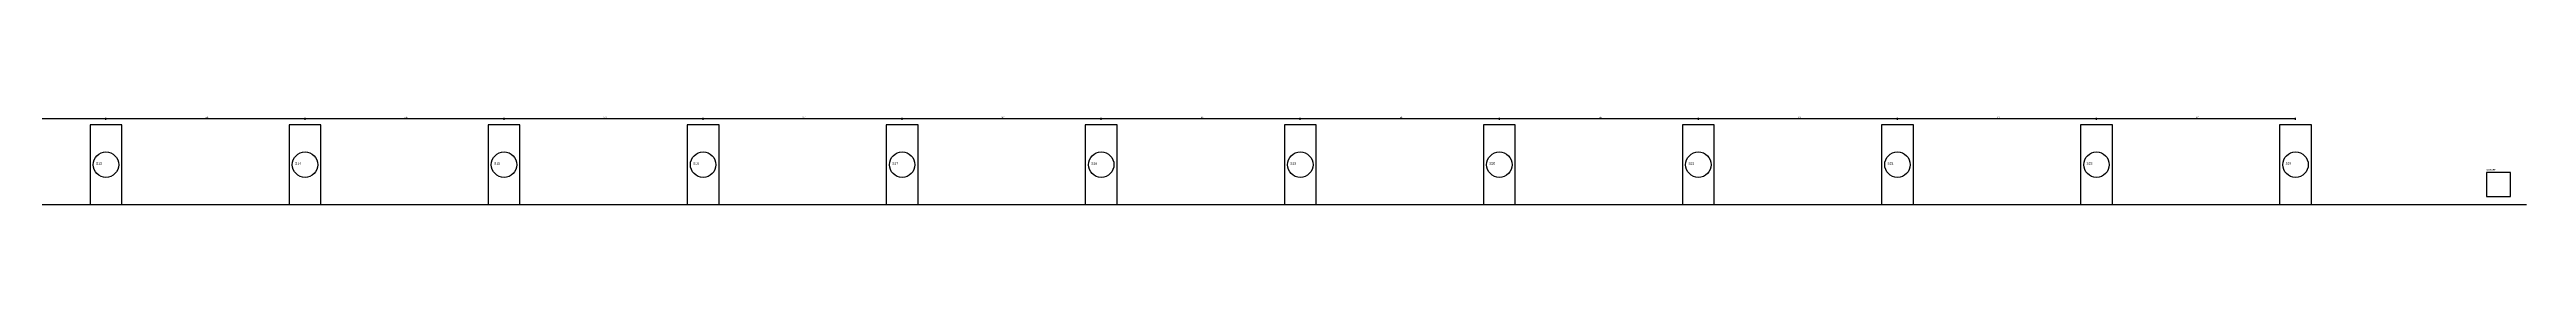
# Model space of a CAD drawing. Header units: metres. Extents: x -80 to 12130, y -59 to 255.
# Drawn here: x 5908 to 12130, y 0 to 221 of the extents above; entities that cross this region are included whole.
import ezdxf

# ---------------------------------------------------------------- set-up
doc = ezdxf.new("R2010")
doc.units = ezdxf.units.M
for name, color, linetype in [('CENTRE', 1, 'Continuous'), ('DIMENSION', 2, 'Continuous'), ('HATCH', 8, 'Continuous'), ('NOTES', 3, 'Continuous'), ('OUTLINE', 7, 'Continuous'), ('TITLE', 4, 'Continuous')]:
    doc.layers.add(name, color=color, linetype=linetype)

msp = doc.modelspace()

# ---------------------------------------------------------------- linework, layer by layer
at = {"layer": 'CENTRE'}
msp.add_line((-50, 0), (12130, 0), dxfattribs=at)
at = {"layer": 'DIMENSION', "color": 2}
for p, q in [((5550, 216), (6050, 216)), ((6050, 213), (6050, 218)), ((6050, 213), (6050, 218)), ((6050, 216), (6550, 216)), ((6550, 213), (6550, 218)), ((6550, 213), (6550, 218)), ((6550, 216), (7050, 216)), ((7050, 213), (7050, 218)), ((7050, 213), (7050, 218)), ((7050, 216), (7550, 216)), ((7550, 213), (7550, 218)), ((7550, 213), (7550, 218)), ((7550, 216), (8050, 216)), ((8050, 213), (8050, 218)), ((8050, 213), (8050, 218)), ((8050, 216), (8550, 216)), ((8550, 213), (8550, 218)), ((8550, 213), (8550, 218)), ((8550, 216), (9050, 216)), ((9050, 213), (9050, 218)), ((9050, 213), (9050, 218)), ((9050, 216), (9550, 216)), ((9550, 213), (9550, 218)), ((9550, 213), (9550, 218)), ((9550, 216), (10050, 216)), ((10050, 213), (10050, 218)), ((10050, 213), (10050, 218)), ((10050, 216), (10550, 216)), ((10550, 213), (10550, 218)), ((10550, 213), (10550, 218)), ((10550, 216), (11050, 216)), ((11050, 213), (11050, 218)), ((11050, 213), (11050, 218)), ((11050, 216), (11550, 216)), ((11550, 213), (11550, 218))]:
    msp.add_line(p, q, dxfattribs=at)
at = {"layer": 'HATCH'}
for centre in [(6050, 100), (6550, 100), (7050, 100), (7550, 100), (8050, 100), (8550, 100), (9050, 100), (9550, 100), (10050, 100), (10550, 100), (11050, 100), (11550, 100)]:
    msp.add_circle(centre, 32, dxfattribs=at)
at = {"layer": 'OUTLINE'}
for points in [[(6010, 0), (6090, 0), (6090, 200), (6010, 200)], [(6510, 0), (6590, 0), (6590, 200), (6510, 200)], [(7010, 0), (7090, 0), (7090, 200), (7010, 200)], [(7510, 0), (7590, 0), (7590, 200), (7510, 200)], [(8010, 0), (8090, 0), (8090, 200), (8010, 200)], [(8510, 0), (8590, 0), (8590, 200), (8510, 200)], [(9010, 0), (9090, 0), (9090, 200), (9010, 200)], [(9510, 0), (9590, 0), (9590, 200), (9510, 200)], [(10010, 0), (10090, 0), (10090, 200), (10010, 200)], [(10510, 0), (10590, 0), (10590, 200), (10510, 200)], [(11010, 0), (11090, 0), (11090, 200), (11010, 200)], [(11510, 0), (11590, 0), (11590, 200), (11510, 200)], [(12030, 20), (12090, 20), (12090, 80), (12030, 80)]]:
    msp.add_lwpolyline(points, close=True, dxfattribs=at)

# ---------------------------------------------------------------- texts
at = {"layer": 'DIMENSION'}
for p in [(6300, 218), (6800, 218), (7300, 218), (7800, 218), (8300, 218), (8800, 218), (9300, 218), (9800, 218), (10300, 218), (10800, 218), (11300, 218)]:
    msp.add_text('500', height=3, dxfattribs=at).set_placement(p)
at = {"layer": 'NOTES'}
msp.add_text('CUTOFF', height=4, dxfattribs=at).set_placement((12030, 85))
at = {"layer": 'TITLE'}
for s, p in [('S13', (6025, 100)), ('S14', (6525, 100)), ('S15', (7025, 100)), ('S16', (7525, 100)), ('S17', (8025, 100)), ('S18', (8525, 100)), ('S19', (9025, 100)), ('S20', (9525, 100)), ('S21', (10025, 100)), ('S22', (10525, 100)), ('S23', (11025, 100)), ('S24', (11525, 100))]:
    msp.add_text(s, height=6, dxfattribs=at).set_placement(p)

doc.saveas('drawing.dxf')
